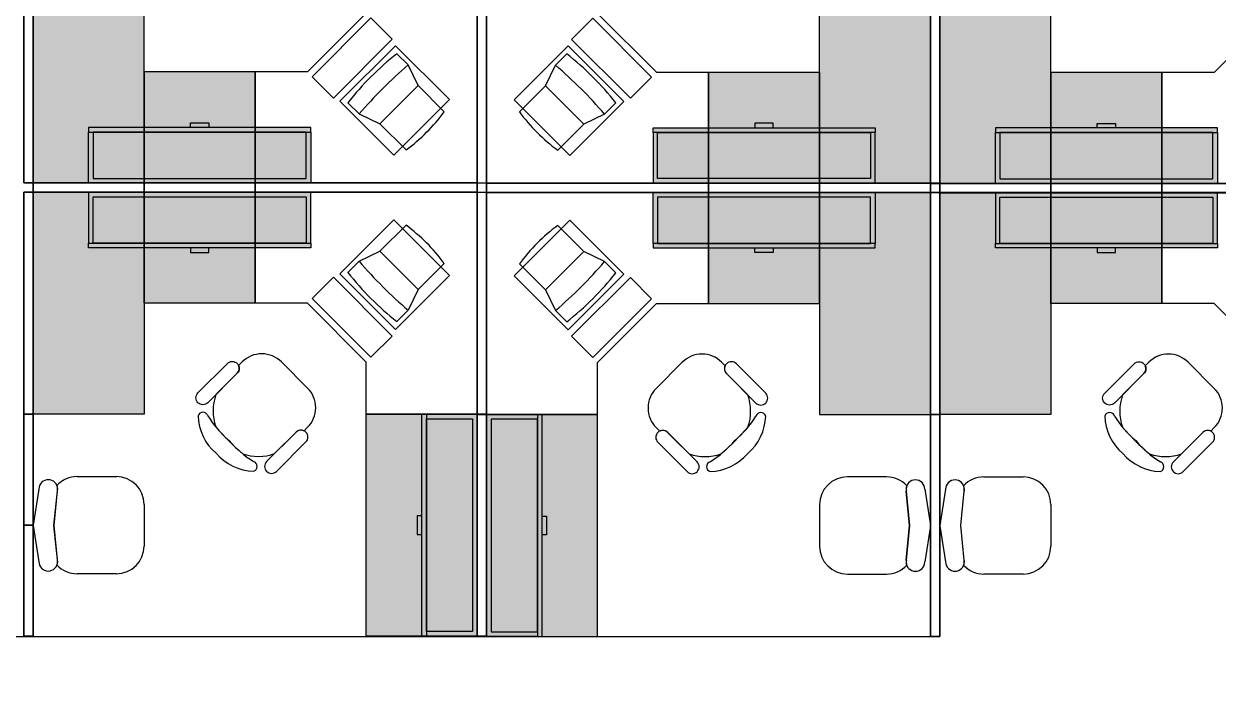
# Model space of a CAD drawing. Extents: x 3 to 120, y 2 to 103.
# Drawn here: x 80.25 to 101.76, y 14.98 to 26.97 of the extents above; entities that cross this region are included whole.
import ezdxf

# ---------------------------------------------------------------- set-up
doc = ezdxf.new("R2010")
doc.units = 0
doc.header["$LTSCALE"] = 1.44
doc.header["$MEASUREMENT"] = 0
for name, color, linetype in [('01_-_WALLS', 250, 'CONTINUOUS'), ('07_-_EQUPMENT', 2, 'CONTINUOUS'), ('11_-_DIMENSIONS', 144, 'CONTINUOUS'), ('12_-_FURNITURE', 5, 'CONTINUOUS'), ('13_-_WORKSTATIONS', 4, 'CONTINUOUS')]:
    doc.layers.add(name, color=color, linetype=linetype)

msp = doc.modelspace()

# ---------------------------------------------------------------- hatches: boundary and pattern name
at = {"layer": '01_-_WALLS'}
h = msp.add_hatch(color=256, dxfattribs=at)
edge = h.paths.add_edge_path()
edge.add_arc((99.49974018097919, 23.50025981520295), 20.00636273099931, 271.39832766584436, 358.6025141707542, ccw=False)
edge.add_line((99.98795543305573, 3.499854929502313), (99.99405301722578, 3.249929301630164))
edge.add_line((99.99405301722578, 3.249929301630164), (100.0001506013958, 3.000003673758011))
edge.add_arc((99.50026630613613, 23.49973369777621), 20.50582393775682, 271.3968762234322, 358.6039656131663)
edge.add_line((120.0000036726518, 23.00015060142217), (119.7500779552159, 23.00624451347917))
edge.add_line((119.7500779552159, 23.00624451347917), (119.50015223778, 23.0123384255362))
at = {"layer": '12_-_FURNITURE'}
h = msp.add_hatch(color=256, dxfattribs=at)
h.paths.add_polyline_path([(85.33333333333333, 24.18518518518519), (85.33333333333333, 25.01851851851852), (81.5, 25.01851851851852), (81.5, 24.18518518518519)])
h.paths.add_polyline_path([(85.41666666666666, 25.01851851851852), (85.41666666666666, 24.10185185185185), (81.41666666666666, 24.10185185185185), (81.41666666666666, 25.01851851851852), (81.5, 25.01851851851852), (81.5, 24.18518518518519), (85.33333333333333, 24.18518518518519), (85.33333333333333, 25.01851851851852)])
h.paths.add_polyline_path([(85.41666666666666, 25.10185185185185), (81.41666666666666, 25.10185185185185), (81.41666666666666, 25.01851851851852), (85.41666666666666, 25.01851851851852)])
h.paths.add_polyline_path([(83.58333333333333, 25.10185185185185), (83.25, 25.10185185185185), (83.25, 25.18518518518519), (83.58333333333333, 25.18518518518519)])
h = msp.add_hatch(color=256, dxfattribs=at)
h.paths.add_polyline_path([(91.66666666666666, 24.18055555555556), (91.66666666666666, 25.0138888888889), (95.5, 25.0138888888889), (95.5, 24.18055555555556)])
h.paths.add_polyline_path([(91.58333333333333, 25.0138888888889), (91.58333333333333, 24.09722222222223), (95.58333333333333, 24.09722222222223), (95.58333333333333, 25.0138888888889), (95.5, 25.0138888888889), (95.5, 24.18055555555556), (91.66666666666666, 24.18055555555556), (91.66666666666666, 25.0138888888889)])
h.paths.add_polyline_path([(91.58333333333333, 25.09722222222223), (95.58333333333333, 25.09722222222223), (95.58333333333333, 25.0138888888889), (91.58333333333333, 25.0138888888889)])
h.paths.add_polyline_path([(93.41666666666666, 25.09722222222223), (93.75, 25.09722222222223), (93.75, 25.18055555555556), (93.41666666666666, 25.18055555555556)])
h = msp.add_hatch(color=256, dxfattribs=at)
h.paths.add_polyline_path([(101.6666666666667, 24.17592592592594), (101.6666666666667, 25.00925925925927), (97.83333333333333, 25.00925925925927), (97.83333333333333, 24.17592592592594)])
h.paths.add_polyline_path([(101.75, 25.00925925925927), (101.75, 24.09259259259261), (97.75, 24.09259259259261), (97.75, 25.00925925925927), (97.83333333333333, 25.00925925925927), (97.83333333333333, 24.17592592592594), (101.6666666666667, 24.17592592592594), (101.6666666666667, 25.00925925925927)])
h.paths.add_polyline_path([(101.75, 25.09259259259261), (97.75, 25.09259259259261), (97.75, 25.00925925925927), (101.75, 25.00925925925927)])
h.paths.add_polyline_path([(99.91666666666666, 25.09259259259261), (99.58333333333333, 25.09259259259261), (99.58333333333333, 25.17592592592594), (99.91666666666666, 25.17592592592594)])
h = msp.add_hatch(color=256, dxfattribs=at)
h.paths.add_polyline_path([(85.33333333333333, 23.85185185185188), (85.33333333333333, 23.01851851851854), (81.5, 23.01851851851854), (81.5, 23.85185185185188)])
h.paths.add_polyline_path([(85.41666666666666, 23.01851851851854), (85.41666666666666, 23.93518518518521), (81.41666666666666, 23.93518518518521), (81.41666666666666, 23.01851851851854), (81.5, 23.01851851851854), (81.5, 23.85185185185188), (85.33333333333333, 23.85185185185188), (85.33333333333333, 23.01851851851854)])
h.paths.add_polyline_path([(85.41666666666666, 22.93518518518521), (81.41666666666666, 22.93518518518521), (81.41666666666666, 23.01851851851854), (85.41666666666666, 23.01851851851854)])
h.paths.add_polyline_path([(83.58333333333333, 22.93518518518521), (83.25, 22.93518518518521), (83.25, 22.85185185185188), (83.58333333333333, 22.85185185185188)])
h = msp.add_hatch(color=256, dxfattribs=at)
h.paths.add_polyline_path([(91.66666666666666, 23.84722222222223), (91.66666666666666, 23.0138888888889), (95.5, 23.0138888888889), (95.5, 23.84722222222223)])
h.paths.add_polyline_path([(91.58333333333333, 23.0138888888889), (91.58333333333333, 23.93055555555556), (95.58333333333333, 23.93055555555556), (95.58333333333333, 23.0138888888889), (95.5, 23.0138888888889), (95.5, 23.84722222222223), (91.66666666666666, 23.84722222222223), (91.66666666666666, 23.0138888888889)])
h.paths.add_polyline_path([(91.58333333333333, 22.93055555555556), (95.58333333333333, 22.93055555555556), (95.58333333333333, 23.0138888888889), (91.58333333333333, 23.0138888888889)])
h.paths.add_polyline_path([(93.41666666666666, 22.93055555555556), (93.75, 22.93055555555556), (93.75, 22.84722222222223), (93.41666666666666, 22.84722222222223)])
h = msp.add_hatch(color=256, dxfattribs=at)
h.paths.add_polyline_path([(101.6666666666667, 23.84722222222224), (101.6666666666667, 23.01388888888891), (97.83333333333333, 23.01388888888891), (97.83333333333333, 23.84722222222224)])
h.paths.add_polyline_path([(101.75, 23.01388888888891), (101.75, 23.93055555555557), (97.75, 23.93055555555557), (97.75, 23.01388888888891), (97.83333333333333, 23.01388888888891), (97.83333333333333, 23.84722222222224), (101.6666666666667, 23.84722222222224), (101.6666666666667, 23.01388888888891)])
h.paths.add_polyline_path([(101.75, 22.93055555555557), (97.75, 22.93055555555557), (97.75, 23.01388888888891), (101.75, 23.01388888888891)])
h.paths.add_polyline_path([(99.91666666666666, 22.93055555555557), (99.58333333333333, 22.93055555555557), (99.58333333333333, 22.84722222222224), (99.91666666666666, 22.84722222222224)])
h = msp.add_hatch(color=256, dxfattribs=at)
h.paths.add_polyline_path([(88.33333333333333, 16.01851851851854), (87.5, 16.01851851851854), (87.5, 19.85185185185188), (88.33333333333333, 19.85185185185188)])
h.paths.add_polyline_path([(87.5, 15.93518518518521), (88.41666666666666, 15.93518518518521), (88.41666666666666, 19.93518518518521), (87.5, 19.93518518518521), (87.5, 19.85185185185188), (88.33333333333333, 19.85185185185188), (88.33333333333333, 16.01851851851854), (87.5, 16.01851851851854)])
h.paths.add_polyline_path([(87.41666666666666, 15.93518518518521), (87.41666666666666, 19.93518518518521), (87.5, 19.93518518518521), (87.5, 15.93518518518521)])
h.paths.add_polyline_path([(87.41666666666666, 17.76851851851854), (87.41666666666666, 18.10185185185188), (87.33333333333333, 18.10185185185188), (87.33333333333333, 17.76851851851854)])
h = msp.add_hatch(color=256, dxfattribs=at)
h.paths.add_polyline_path([(88.66666666666666, 16.0138888888889), (89.5, 16.0138888888889), (89.5, 19.84722222222223), (88.66666666666666, 19.84722222222223)])
h.paths.add_polyline_path([(89.5, 15.93055555555557), (88.58333333333333, 15.93055555555557), (88.58333333333333, 19.93055555555556), (89.5, 19.93055555555556), (89.5, 19.84722222222223), (88.66666666666666, 19.84722222222223), (88.66666666666666, 16.0138888888889), (89.5, 16.0138888888889)])
h.paths.add_polyline_path([(89.58333333333333, 15.93055555555557), (89.58333333333333, 19.93055555555556), (89.5, 19.93055555555556), (89.5, 15.93055555555557)])
h.paths.add_polyline_path([(89.58333333333333, 17.7638888888889), (89.58333333333333, 18.09722222222223), (89.66666666666666, 18.09722222222223), (89.66666666666666, 17.7638888888889)])
at = {"layer": '13_-_WORKSTATIONS'}
for points in [[(80.41666666666666, 24.10185185185185), (82.41666666666666, 24.10185185185185), (82.41666666666666, 28.10185185185185), (80.41666666666666, 28.10185185185185)], [(96.58333333333333, 24.09722222222223), (94.58333333333333, 24.09722222222223), (94.58333333333333, 28.09722222222223), (96.58333333333333, 28.09722222222223)], [(96.75, 24.09259259259261), (98.75, 24.09259259259261), (98.75, 28.09259259259261), (96.75, 28.09259259259261)], [(84.41666666666666, 24.10185185185185), (84.41666666666666, 26.10185185185185), (82.41666666666666, 26.10185185185185), (82.41666666666666, 24.10185185185185)], [(92.58333333333333, 24.09722222222223), (92.58333333333333, 26.09722222222223), (94.58333333333333, 26.09722222222223), (94.58333333333333, 24.09722222222223)], [(100.75, 24.09259259259261), (100.75, 26.09259259259261), (98.75, 26.09259259259261), (98.75, 24.09259259259261)], [(80.41666666666666, 23.93518518518521), (82.41666666666666, 23.93518518518521), (82.41666666666666, 19.93518518518521), (80.41666666666666, 19.93518518518521)], [(84.41666666666666, 23.93518518518521), (84.41666666666666, 21.93518518518521), (82.41666666666666, 21.93518518518521), (82.41666666666666, 23.93518518518521)], [(92.58333333333333, 23.93055555555556), (92.58333333333333, 21.93055555555556), (94.58333333333333, 21.93055555555556), (94.58333333333333, 23.93055555555556)], [(96.58333333333333, 23.93055555555556), (94.58333333333333, 23.93055555555556), (94.58333333333333, 19.93055555555556), (96.58333333333333, 19.93055555555556)], [(96.75, 23.93055555555557), (98.75, 23.93055555555557), (98.75, 19.93055555555557), (96.75, 19.93055555555557)], [(100.75, 23.93055555555557), (100.75, 21.93055555555557), (98.75, 21.93055555555557), (98.75, 23.93055555555557)], [(86.41666666666666, 19.93518518518521), (88.41666666666666, 19.93518518518521), (88.41666666666666, 15.93518518518521), (86.41666666666666, 15.93518518518521)], [(90.58333333333333, 19.93055555555556), (88.58333333333333, 19.93055555555556), (88.58333333333333, 15.93055555555557), (90.58333333333333, 15.93055555555557)]]:
    msp.add_hatch(color=256, dxfattribs=at).paths.add_polyline_path(points)

# ---------------------------------------------------------------- linework, layer by layer
at = {"layer": '01_-_WALLS', "linetype": 'CONTINUOUS'}
msp.add_lwpolyline([(119.50015223778, 23.0123384255362, -0.3999926536180928), (99.98795543305573, 3.499854929502313), (99.99405301722578, 3.249929301630164), (100.0001506013958, 3.000003673758011, 0.40000734643851), (120.0000036726518, 23.00015060142217), (119.7500779552159, 23.00624451347917)], format="xyb", close=True, dxfattribs=at)
for points in [[(119.7500779552159, 23.00624451347917), (119.50015223778, 23.0123384255362, -0.3999926536180928), (99.98795543305573, 3.499854929502313), (99.99405301722578, 3.249929301630164)], [(119.7500779552159, 23.00624451347917), (120.0000036726518, 23.00015060142217, -0.3999926536180928), (100.0001506013958, 3.00000367375801), (99.99405301722578, 3.249929301630164)]]:
    msp.add_lwpolyline(points, format="xyb", dxfattribs=at)
at = {"layer": '07_-_EQUPMENT', "linetype": 'CONTINUOUS'}
for p, q in [((87.1730364988177, 26.22936549618368), (86.9708672180926, 26.43153477690878)), ((89.82696350118229, 26.22473586655406), (90.02913278190739, 26.42690514727916)), ((87.35327401600904, 25.85658761402993), (87.1730364988177, 26.22936549618368)), ((89.64672598399096, 25.8519579844003), (89.82696350118229, 26.22473586655406)), ((87.35328928790138, 25.85660288592229), (86.66317847565728, 25.16644126129025)), ((86.66318561151901, 25.16649920953991), (87.35327401600904, 25.85658761402993)), ((87.82351310160917, 25.3863790722145), (87.35328928790138, 25.85660288592229)), ((89.17648689839082, 25.38174944258488), (89.64671071209861, 25.85197325629266)), ((89.64671071209861, 25.85197325629266), (90.33682152434272, 25.16181163166063)), ((90.33681438848097, 25.16186957991028), (89.64672598399096, 25.8519579844003)), ((86.08698374160957, 25.54765130042576), (86.28915302233469, 25.34548201970066)), ((90.91301625839043, 25.54302167079614), (90.71084697766531, 25.34085239007103)), ((86.28915302233469, 25.34548201970066), (86.66318561151901, 25.16649920953991)), ((90.71084697766531, 25.34085239007103), (90.33681438848097, 25.16186957991028)), ((86.66317847565728, 25.16644126129025), (87.1333768831711, 24.69624285377643)), ((90.33682152434272, 25.16181163166063), (89.86662311682889, 24.69161322414681)), ((86.66317847565728, 22.87059577574681), (87.1333768831711, 23.34079418326063)), ((90.33682152434272, 22.86596614611717), (89.86662311682889, 23.33616455363099)), ((86.28915302233469, 22.69155501733641), (86.66318561151901, 22.87053782749716)), ((87.35328928790138, 22.18043415111478), (86.66317847565728, 22.87059577574681)), ((86.66318561151901, 22.87053782749716), (87.35327401600904, 22.18044942300714)), ((89.64671071209861, 22.17580452148514), (90.33682152434272, 22.86596614611717)), ((90.33681438848097, 22.86590819786752), (89.64672598399096, 22.17581979337749)), ((90.71084697766531, 22.68692538770676), (90.33681438848097, 22.86590819786752)), ((86.08698374160957, 22.4893857366113), (86.28915302233469, 22.69155501733641)), ((87.82351310160917, 22.65065796482256), (87.35328928790138, 22.18043415111478)), ((89.17648689839082, 22.64602833519292), (89.64671071209861, 22.17580452148514)), ((90.91301625839043, 22.48475610698166), (90.71084697766531, 22.68692538770676)), ((87.35327401600904, 22.18044942300714), (87.1730364988177, 21.80767154085338)), ((89.64672598399096, 22.17581979337749), (89.82696350118229, 21.80304191122374)), ((87.1730364988177, 21.80767154085338), (86.9708672180926, 21.60550226012828)), ((89.82696350118229, 21.80304191122374), (90.02913278190739, 21.60087263049864))]:
    msp.add_line(p, q, dxfattribs=at)
for points in [[(85.44179293251375, 26.01606541422494), (85.82480910565644, 25.63304924108223), (86.88546927743627, 26.69370941286205), (86.50245310429355, 27.07672558600476)], [(91.55820706748625, 26.01143578459532), (91.17519089434354, 25.6284196114526), (90.11453072256371, 26.68907978323243), (90.49754689570644, 27.07209595637514)], [(85.94266023585422, 25.57412367598336), (86.91493205998572, 24.60185185185185), (87.91666666666666, 25.6035864585328), (86.94439484253516, 26.5758582826643)], [(91.05733976414577, 25.56949404635373), (90.08506794001427, 24.59722222222223), (89.08333333333333, 25.59895682890317), (90.05560515746483, 26.57122865303467)], [(85.94266023585422, 22.46291336105371), (86.91493205998572, 23.43518518518521), (87.91666666666666, 22.43345057850427), (86.94439484253516, 21.46117875437277)], [(91.05733976414577, 22.45828373142406), (90.08506794001427, 23.43055555555556), (89.08333333333333, 22.42882094887462), (90.05560515746483, 21.45654912474312)], [(85.44179293251375, 22.02097162281212), (85.82480910565644, 22.40398779595484), (86.88546927743627, 21.34332762417501), (86.50245310429355, 20.9603114510323)], [(91.55820706748625, 22.01634199318248), (91.17519089434354, 22.39935816632519), (90.11453072256371, 21.33869799454537), (90.49754689570644, 20.95568182140266)]]:
    msp.add_lwpolyline(points, close=True, dxfattribs=at)
for centre, major_axis, ratio, start_param, end_param in [((90.34094756014443, 22.17757095837393), (3.83849445585095, -3.838494455850936), 0.9820264441767391, -3.259104299021261, -3.024081008158339), ((86.65905243985556, 22.17294132874431), (-3.83849445585095, -3.838494455850936), 0.9820264441767391, 3.024081008158339, 3.259104299021261), ((92.72786798651441, 19.79065053200397), (6.013635877760136, -6.013635877760112), 0.9820264441767979, -3.216497670255305, -3.066687636924295), ((92.72786798651441, 19.79065053200397), (6.013635877760136, -6.013635877760112), 0.9820264441767979, 3.066687636924295, 3.216497670255305), ((84.27213201348559, 19.78602090237435), (-6.013635877760136, -6.013635877760112), 0.9820264441767979, 3.066687636924295, 3.216497670255305), ((84.27213201348559, 19.78602090237435), (-6.013635877760136, -6.013635877760112), 0.9820264441767979, -3.216497670255305, -3.066687636924295), ((85.16934272126757, 27.35041323411804), (-2.335463792413581, 2.33546379241359), 0.986159169550175, -3.291984059390454, -2.991201247789146), ((91.83065727873243, 27.34578360448842), (2.335463792413581, 2.33546379241359), 0.986159169550175, 2.991201247789146, 3.291984059390454), ((85.16934272126757, 20.68662380291902), (-2.335463792413581, -2.33546379241359), 0.986159169550175, 2.991201247789146, 3.291984059390454), ((91.83065727873243, 20.68199417328938), (2.335463792413581, -2.33546379241359), 0.986159169550175, -3.291984059390454, -2.991201247789146), ((92.72786798651441, 28.24638650503309), (6.013635877760136, 6.013635877760112), 0.9820264441767979, 3.066687636924295, 3.216497670255305), ((92.72786798651441, 28.24638650503309), (6.013635877760136, 6.013635877760112), 0.9820264441767979, -3.216497670255305, -3.066687636924295), ((84.27213201348559, 28.24175687540345), (-6.013635877760136, 6.013635877760112), 0.9820264441767979, -3.216497670255305, -3.066687636924295), ((84.27213201348559, 28.24175687540345), (-6.013635877760136, 6.013635877760112), 0.9820264441767979, 3.066687636924295, 3.216497670255305), ((90.34094756014443, 25.85946607866313), (3.83849445585095, 3.838494455850936), 0.9820264441767391, 3.024081008158339, 3.259104299021261), ((86.65905243985556, 25.85483644903349), (-3.83849445585095, 3.838494455850936), 0.9820264441767391, -3.259104299021261, -3.024081008158339)]:
    msp.add_ellipse(centre, major_axis=major_axis, ratio=ratio, start_param=start_param, end_param=end_param, dxfattribs=at)
at = {"layer": '11_-_DIMENSIONS', "linetype": 'CONTINUOUS'}
msp.add_line((79.88861111111142, 15.93055555555559), (96.66666666666666, 15.93055555555559), dxfattribs=at)
at = {"layer": '12_-_FURNITURE', "linetype": 'CONTINUOUS'}
for p, q in [((84.11797458042653, 20.81325704874533), (84.18217200259052, 20.87738867551942)), ((84.88909063835432, 20.87697400792287), (85.36040454333114, 20.40566010323576)), ((92.11090936164567, 20.87234437829323), (91.63959545666884, 20.40103047360612)), ((92.88202541957345, 20.80862741911569), (92.81782799740947, 20.87275904588978)), ((100.4513079137599, 20.8086274191157), (100.5155053359238, 20.87275904588979)), ((101.2224239716877, 20.87234437829323), (101.6937378766645, 20.40103047360613)), ((83.70944907034847, 20.28862778234567), (84.0929000114849, 20.6720787237178)), ((93.2905509296515, 20.28399815271603), (92.90709998851509, 20.66744909408815)), ((100.0427824036818, 20.28399815271604), (100.4262333448182, 20.66744909408816)), ((84.62307743243974, 19.0815014776974), (85.15323846271353, 19.61166250829708)), ((85.15287517744787, 19.61101638031749), (84.76697134685557, 19.225112549488)), ((85.36045675914114, 19.69910391969307), (85.29606695848857, 19.63477950203056)), ((91.63954324085884, 19.69447429006343), (91.70393304151142, 19.63014987240092)), ((92.37692256756026, 19.07687184806776), (91.84676153728645, 19.60703287866744)), ((91.84712482255213, 19.60638675068784), (92.2330286531444, 19.22048291985836)), ((100.9564107657731, 19.07687184806777), (101.4865717960469, 19.60703287866745)), ((101.4862085107812, 19.60638675068785), (101.1003046801889, 19.22048291985836)), ((101.6937900924745, 19.69447429006344), (101.6294002918219, 19.63014987240093)), ((85.33029800148793, 19.43460296963151), (84.80013697121414, 18.90444193903183)), ((91.66970199851204, 19.42997334000187), (92.19986302878584, 18.89981230940219)), ((101.6636313348213, 19.42997334000187), (101.1334703045475, 18.8998123094022)), ((81.21005190703802, 18.81018518518521), (81.91598761862159, 18.81018518518521)), ((95.78994809296196, 18.80555555555556), (95.0840123813784, 18.80555555555556)), ((97.54338524037135, 18.80555555555557), (98.24932095195493, 18.80555555555557)), ((80.52041764603139, 18.58740398518521), (80.41715714855142, 17.93419294351854)), ((80.79217595270046, 17.93264159351854), (80.852885531987, 18.55512736018521)), ((80.79489214488076, 17.93264159351854), (80.85560172416729, 18.55512736018521)), ((96.20510785511922, 17.9280119638889), (96.14439827583269, 18.55049773055557)), ((96.20782404729951, 17.9280119638889), (96.147114468013, 18.55049773055557)), ((96.4795823539686, 18.58277435555556), (96.58284285144856, 17.9295633138889)), ((96.85375097936472, 18.58277435555557), (96.75049048188477, 17.92956331388891)), ((97.1255092860338, 17.92801196388891), (97.18621886532033, 18.55049773055558)), ((97.12822547821409, 17.92801196388891), (97.18893505750063, 18.55049773055558)), ((82.41666666666666, 18.31018518518521), (82.41666666666666, 17.56018518518521)), ((94.58333333333333, 18.30555555555556), (94.58333333333333, 17.55555555555556)), ((98.75, 18.30555555555557), (98.75, 17.55555555555557)), ((80.41715714855142, 17.93419294351854), (80.41666666666666, 17.93419294351854)), ((80.41666666666666, 17.93419294351854), (80.41691190760905, 17.93264159351854)), ((80.41691190760905, 17.93264159351854), (80.41666666666666, 17.93109023518521)), ((80.41666666666666, 17.93109023518521), (80.41715714855142, 17.93109023518521)), ((80.41715714855142, 17.93109023518521), (80.52041764603139, 17.27787920185187)), ((80.852885531987, 17.31015581851854), (80.79217595270046, 17.93264159351854)), ((80.85560172416729, 17.31015581851854), (80.79489214488076, 17.93264159351854)), ((96.14439827583269, 17.3055261888889), (96.20510785511922, 17.9280119638889)), ((96.147114468013, 17.3055261888889), (96.20782404729951, 17.9280119638889)), ((96.58284285144856, 17.92646060555557), (96.4795823539686, 17.27324957222223)), ((96.58284285144856, 17.9295633138889), (96.58333333333333, 17.9295633138889)), ((96.58333333333333, 17.92646060555557), (96.58284285144856, 17.92646060555557)), ((96.58333333333333, 17.9295633138889), (96.58308809239095, 17.9280119638889)), ((96.58308809239095, 17.9280119638889), (96.58333333333333, 17.92646060555557)), ((96.75049048188477, 17.92956331388891), (96.75, 17.92956331388891)), ((96.75, 17.92956331388891), (96.75024524094238, 17.92801196388891)), ((96.75024524094238, 17.92801196388891), (96.75, 17.92646060555558)), ((96.75, 17.92646060555558), (96.75049048188477, 17.92646060555558)), ((96.75049048188477, 17.92646060555558), (96.85375097936472, 17.27324957222224)), ((97.18621886532033, 17.30552618888891), (97.1255092860338, 17.92801196388891)), ((97.18893505750063, 17.30552618888891), (97.12822547821409, 17.92801196388891)), ((81.41530857057651, 17.06018518518521), (81.21005190703802, 17.06018518518521)), ((81.91598761862159, 17.06018518518521), (81.41530857057651, 17.06018518518521)), ((95.0840123813784, 17.05555555555556), (95.58469142942347, 17.05555555555556)), ((95.58469142942347, 17.05555555555556), (95.78994809296196, 17.05555555555556)), ((97.74864190390986, 17.05555555555557), (97.54338524037135, 17.05555555555557)), ((98.24932095195493, 17.05555555555557), (97.74864190390986, 17.05555555555557))]:
    msp.add_line(p, q, dxfattribs=at)
for points in [[(83.58333333333333, 25.10185185185185), (83.25, 25.10185185185185), (83.25, 25.18518518518519), (83.58333333333333, 25.18518518518519)], [(93.41666666666666, 25.09722222222223), (93.75, 25.09722222222223), (93.75, 25.18055555555556), (93.41666666666666, 25.18055555555556)], [(99.91666666666666, 25.09259259259261), (99.58333333333333, 25.09259259259261), (99.58333333333333, 25.17592592592594), (99.91666666666666, 25.17592592592594)], [(85.41666666666666, 25.10185185185185), (81.41666666666666, 25.10185185185185), (81.41666666666666, 25.01851851851852), (85.41666666666666, 25.01851851851852)], [(85.41666666666666, 25.01851851851852), (85.41666666666666, 24.10185185185185), (81.41666666666666, 24.10185185185185), (81.41666666666666, 25.01851851851852), (81.5, 25.01851851851852), (81.5, 24.18518518518519), (85.33333333333333, 24.18518518518519), (85.33333333333333, 25.01851851851852)], [(85.33333333333333, 24.18518518518519), (85.33333333333333, 25.01851851851852), (81.5, 25.01851851851852), (81.5, 24.18518518518519)], [(91.58333333333333, 25.09722222222223), (95.58333333333333, 25.09722222222223), (95.58333333333333, 25.0138888888889), (91.58333333333333, 25.0138888888889)], [(91.58333333333333, 25.0138888888889), (91.58333333333333, 24.09722222222223), (95.58333333333333, 24.09722222222223), (95.58333333333333, 25.0138888888889), (95.5, 25.0138888888889), (95.5, 24.18055555555556), (91.66666666666666, 24.18055555555556), (91.66666666666666, 25.0138888888889)], [(91.66666666666666, 24.18055555555556), (91.66666666666666, 25.0138888888889), (95.5, 25.0138888888889), (95.5, 24.18055555555556)], [(101.75, 25.09259259259261), (97.75, 25.09259259259261), (97.75, 25.00925925925927), (101.75, 25.00925925925927)], [(101.75, 25.00925925925927), (101.75, 24.09259259259261), (97.75, 24.09259259259261), (97.75, 25.00925925925927), (97.83333333333333, 25.00925925925927), (97.83333333333333, 24.17592592592594), (101.6666666666667, 24.17592592592594), (101.6666666666667, 25.00925925925927)], [(101.6666666666667, 24.17592592592594), (101.6666666666667, 25.00925925925927), (97.83333333333333, 25.00925925925927), (97.83333333333333, 24.17592592592594)], [(85.41666666666666, 23.01851851851854), (85.41666666666666, 23.93518518518521), (81.41666666666666, 23.93518518518521), (81.41666666666666, 23.01851851851854), (81.5, 23.01851851851854), (81.5, 23.85185185185188), (85.33333333333333, 23.85185185185188), (85.33333333333333, 23.01851851851854)], [(91.58333333333333, 23.0138888888889), (91.58333333333333, 23.93055555555556), (95.58333333333333, 23.93055555555556), (95.58333333333333, 23.0138888888889), (95.5, 23.0138888888889), (95.5, 23.84722222222223), (91.66666666666666, 23.84722222222223), (91.66666666666666, 23.0138888888889)], [(101.75, 23.01388888888891), (101.75, 23.93055555555557), (97.75, 23.93055555555557), (97.75, 23.01388888888891), (97.83333333333333, 23.01388888888891), (97.83333333333333, 23.84722222222224), (101.6666666666667, 23.84722222222224), (101.6666666666667, 23.01388888888891)], [(85.33333333333333, 23.85185185185188), (85.33333333333333, 23.01851851851854), (81.5, 23.01851851851854), (81.5, 23.85185185185188)], [(91.66666666666666, 23.84722222222223), (91.66666666666666, 23.0138888888889), (95.5, 23.0138888888889), (95.5, 23.84722222222223)], [(101.6666666666667, 23.84722222222224), (101.6666666666667, 23.01388888888891), (97.83333333333333, 23.01388888888891), (97.83333333333333, 23.84722222222224)], [(85.41666666666666, 22.93518518518521), (81.41666666666666, 22.93518518518521), (81.41666666666666, 23.01851851851854), (85.41666666666666, 23.01851851851854)], [(83.58333333333333, 22.93518518518521), (83.25, 22.93518518518521), (83.25, 22.85185185185188), (83.58333333333333, 22.85185185185188)], [(91.58333333333333, 22.93055555555556), (95.58333333333333, 22.93055555555556), (95.58333333333333, 23.0138888888889), (91.58333333333333, 23.0138888888889)], [(93.41666666666666, 22.93055555555556), (93.75, 22.93055555555556), (93.75, 22.84722222222223), (93.41666666666666, 22.84722222222223)], [(101.75, 22.93055555555557), (97.75, 22.93055555555557), (97.75, 23.01388888888891), (101.75, 23.01388888888891)], [(99.91666666666666, 22.93055555555557), (99.58333333333333, 22.93055555555557), (99.58333333333333, 22.84722222222224), (99.91666666666666, 22.84722222222224)], [(87.41666666666666, 15.93518518518521), (87.41666666666666, 19.93518518518521), (87.5, 19.93518518518521), (87.5, 15.93518518518521)], [(87.5, 15.93518518518521), (88.41666666666666, 15.93518518518521), (88.41666666666666, 19.93518518518521), (87.5, 19.93518518518521), (87.5, 19.85185185185188), (88.33333333333333, 19.85185185185188), (88.33333333333333, 16.01851851851854), (87.5, 16.01851851851854)], [(88.33333333333333, 16.01851851851854), (87.5, 16.01851851851854), (87.5, 19.85185185185188), (88.33333333333333, 19.85185185185188)], [(89.5, 15.93055555555557), (88.58333333333333, 15.93055555555557), (88.58333333333333, 19.93055555555556), (89.5, 19.93055555555556), (89.5, 19.84722222222223), (88.66666666666666, 19.84722222222223), (88.66666666666666, 16.0138888888889), (89.5, 16.0138888888889)], [(88.66666666666666, 16.0138888888889), (89.5, 16.0138888888889), (89.5, 19.84722222222223), (88.66666666666666, 19.84722222222223)], [(89.58333333333333, 15.93055555555557), (89.58333333333333, 19.93055555555556), (89.5, 19.93055555555556), (89.5, 15.93055555555557)], [(87.41666666666666, 17.76851851851854), (87.41666666666666, 18.10185185185188), (87.33333333333333, 18.10185185185188), (87.33333333333333, 17.76851851851854)], [(89.58333333333333, 17.7638888888889), (89.58333333333333, 18.09722222222223), (89.66666666666666, 18.09722222222223), (89.66666666666666, 17.7638888888889)]]:
    msp.add_lwpolyline(points, close=True, dxfattribs=at)
for points in [[(84.09319760513964, 20.84858732800603, -0.4142135631682848), (84.09314397177667, 20.67175699858232), (83.56298294150287, 20.14159596798265, -0.4142135631682896), (83.38633519821074, 20.14172492064264, -0.4142135636488793), (83.38592341434199, 20.3186554950347), (83.91608444461578, 20.84881652563437, -0.4142135631682844)], [(92.90680239486034, 20.84395769837639, 0.4142135631682848), (92.9068560282233, 20.66712736895268), (93.4370170584971, 20.13696633835301, 0.4142135631682896), (93.61366480178924, 20.137095291013, 0.4142135636488793), (93.614076585658, 20.31402586540506), (93.08391555538421, 20.84418689600473, 0.4142135631682844)], [(100.426530938473, 20.8439576983764, -0.4142135631682848), (100.42647730511, 20.66712736895269), (99.89631627483621, 20.13696633835302, -0.4142135631682896), (99.71966853154409, 20.137095291013, -0.4142135636488793), (99.71925674767533, 20.31402586540506), (100.2494177779491, 20.84418689600474, -0.4142135631682844)]]:
    msp.add_lwpolyline(points, format="xyb", close=True, dxfattribs=at)
for centre, radius, start, end in [((84.5354239866747, 20.52372202479459), 0.4998670464176742, 44.96639110359533, 134.9663912584579), ((92.46457601332527, 20.51909239516495), 0.4998670464176742, 45.03360874154214, 135.0336088964047), ((100.8687573200081, 20.51909239516496), 0.4998670464176742, 44.96639110359533, 134.9663912584579), ((84.00486505729957, 20.76053044077955), 0.1247952699808237, 314.8646996437613, 24.99283102228109), ((92.99513494270042, 20.75590081114991), 0.1247952699808237, 155.0071689777189, 225.1353003562403), ((100.3381983906329, 20.75590081114992), 0.1247952699808237, 314.8646996437613, 24.99283102228109), ((84.52992862432126, 19.99374477812798), 0.8718616201346617, 160.2313987320324, 199.1502176413015), ((85.00715256041966, 20.05235590355949), 0.4996106693614406, 315.0042341867377, 45.00423434160107), ((91.99284743958033, 20.04772627392984), 0.4996106693614406, 134.9957656583989, 224.9957658132639), ((92.47007137567871, 19.98911514849834), 0.8718616201346617, 340.8497823587002, 19.76860126796757), ((100.8632619576546, 19.98911514849835), 0.8718616201346617, 160.2313987320324, 199.1502176413015), ((101.340485893753, 20.04772627392985), 0.4996106693614406, 315.0042341867377, 45.00423434160107), ((85.2411504235009, 19.52239150712156), 0.1250875182211131, 63.95831763405799, 134.8867602029152), ((85.24104625890678, 19.52327416056006), 0.1245901644914062, 44.81121573071201, 134.8112158862644), ((85.24197193872199, 19.52241076577036), 0.1245459851881881, 315.1685899853784, 45.16859014092833), ((91.75802806127798, 19.51778113614072), 0.1245459851881881, 134.8314098590717, 224.8314100146233), ((91.75895374109321, 19.51864453093042), 0.1245901644914062, 45.1887841137356, 135.188784269288), ((91.75884957649909, 19.51776187749192), 0.1250875182211131, 45.11323979708479, 116.041682365942), ((101.5744837568342, 19.51776187749193), 0.1250875182211131, 63.95831763405799, 134.8867602029152), ((101.5743795922401, 19.51864453093042), 0.1245901644914062, 44.81121573071201, 134.8112158862644), ((101.5753052720553, 19.51778113614073), 0.1245459851881881, 315.1685899853784, 45.16859014092833), ((84.47653038138516, 20.04714600858583), 0.8718342516211135, 250.9932401948834, 289.4593397033041), ((92.52346961861481, 20.04251637895619), 0.8718342516211135, 250.5406602966975, 289.0067598051182), ((100.8098637147185, 20.0425163789562), 0.8718342516211135, 250.9932401948834, 289.4593397033041), ((84.71146577590771, 18.99260789719345), 0.1253577596953023, 134.8367127860815, 224.8367157352133), ((92.28853422409226, 18.98797826756381), 0.1253577596953023, 315.1632842647883, 45.16328721391848), ((101.0447991092411, 18.98797826756382), 0.1253577596953023, 134.8367127860815, 224.8367157352133), ((81.20980335933844, 18.30961436663133), 0.5005708802593919, 89.97155101237283, 137.0292753421562), ((81.91632714264412, 18.30984566116267), 0.5003396392208642, 0.03888017958778052, 90.03888017958738), ((84.71124339064306, 18.99311312948456), 0.1255573521664513, 225.0717596250718, 315.0717597778571), ((92.28875660935691, 18.98848349985492), 0.1255573521664513, 224.9282402221446, 314.9282403749298), ((95.08367285735586, 18.30521603153302), 0.5003396392208642, 89.96111982041262, 179.9611198204122), ((95.79019664066155, 18.30498473700168), 0.5005708802593919, 42.97072465784384, 90.02844898762719), ((97.54313669267177, 18.30498473700169), 0.5005708802593919, 89.97155101237283, 137.0292753421562), ((98.24966047597746, 18.30521603153304), 0.5003396392208642, 0.03888017958778052, 90.03888017958738), ((101.0445767239764, 18.98848349985493), 0.1255573521664513, 225.0717596250718, 315.0717597778571), ((81.91632714264412, 17.56052470920775), 0.5003396392208642, 269.9611198204134, 359.961119820413), ((95.08367285735586, 17.55589507957811), 0.5003396392208642, 180.0388801795886, 270.0388801795882), ((98.24966047597746, 17.55589507957811), 0.5003396392208642, 269.9611198204134, 359.961119820413), ((81.20980431702124, 17.56075703419967), 0.5005719102452444, 223.2081099368832, 270.0283393120944), ((95.79019568297875, 17.55612740457003), 0.5005719102452444, 269.9716606879073, 316.7918900631184), ((97.54313765035457, 17.55612740457003), 0.5005719102452444, 223.2081099368832, 270.0283393120944)]:
    msp.add_arc(centre, radius, start, end, dxfattribs=at)
for centre, major_axis, ratio, start_param, end_param in [((83.47525023252601, 19.87579919080075), (0.0664027834613418, -0.06640278342052522), 0.9998466072396559, 1.128537158033908, 3.584433354887951), ((84.32144408918201, 19.93862137336546), (0.6613150276902795, -0.6613150272837811), 0.9998466072396559, 3.960516367395211, 4.786548516980813), ((85.04358821906403, 20.79611218377757), (1.220828140533862, -1.220828139783441), 0.9998466072396559, 4.467833334974291, 4.808201126575723), ((91.95641178093595, 20.79148255414793), (1.220828140533862, 1.220828139783441), 0.9998466072396559, 4.616576834193657, 4.956944625795089), ((92.67855591081798, 19.93399174373582), (0.6613150276902795, 0.6613150272837811), 0.9998466072396559, 4.638229443788567, 5.464261593374168), ((93.52474976747398, 19.87116956117111), (0.0664027834613418, 0.06640278342052522), 0.9998466072396559, 5.840344605881429, 8.296240802735472), ((99.80858356585935, 19.87116956117112), (0.0664027834613418, -0.06640278342052522), 0.9998466072396559, 1.128537158033908, 3.584433354887951), ((100.6547774225154, 19.93399174373583), (0.6613150276902795, -0.6613150272837811), 0.9998466072396559, 3.960516367395211, 4.786548516980813), ((101.3769215523974, 20.79148255414793), (1.220828140533862, -1.220828139783441), 0.9998466072396559, 4.467833334974291, 4.808201126575723), ((87.38602571146399, 22.91169713355355), (3.450574270354794, -3.450574268233788), 0.999846607239656, 4.643396698037943, 4.784238697566843), ((89.613974288536, 22.9070675039239), (3.450574270354794, 3.450574268233788), 0.999846607239656, 4.640539263202537, 4.781381262731436), ((103.7193590447973, 22.90706750392392), (3.450574270354794, -3.450574268233788), 0.999846607239656, 4.643396698037943, 4.784238697566843), ((85.31075098288854, 20.60146926040495), (1.256685919674113, -1.256685918901651), 0.999846607239656, 4.621460167000235, 4.952050170269812), ((91.68924901711144, 20.59683963077531), (1.256685919674113, 1.256685918901651), 0.999846607239656, 4.472727790499567, 4.803317793769144), ((101.6440843162219, 20.59683963077532), (1.256685919674113, -1.256685918901651), 0.999846607239656, 4.621460167000235, 4.952050170269812), ((84.4281360308452, 19.85828245829531), (0.6741473713154279, -0.6741473709010417), 0.9998466072396559, 4.646305549808631, 5.455959543677974), ((92.57186396915478, 19.85365282866567), (0.6741473713154279, 0.6741473709010417), 0.9998466072396559, 3.968818417091406, 4.778472410960748), ((100.7614693641786, 19.85365282866568), (0.6741473713154279, -0.6741473709010417), 0.9998466072396559, 4.646305549808631, 5.455959543677974), ((84.35890183640717, 18.99422035444145), (0.06589733265784654, -0.06589733261734061), 0.9998466072396557, 5.819190285199381, 8.31636979051635), ((92.6410981635928, 18.9895907248118), (0.06589733265784654, 0.06589733261734061), 0.9998466072396557, 1.10840817025303, 3.605587675569998), ((100.6922351697405, 18.98959072481181), (0.06589733265784654, -0.06589733261734061), 0.9998466072396557, 5.819190285199381, 8.31636979051635), ((80.68958360852571, 18.58740399331279), (0.1691659624943287, -6.009982289410541e-16), 0.9936614280668634, -4.712389046763647, -3.141592605238301), ((80.68958362263919, 18.58740399331279), (0.1691659624943284, -6.009982289410531e-16), 0.9936614280668635, -4.835148461697177e-08, 1.570796343845661), ((96.31041637736081, 18.58277436368315), (-0.1691659624943284, -6.009982289410531e-16), 0.9936614280668635, -1.570796343845661, 4.835148459392258e-08), ((96.31041639147426, 18.58277436368315), (-0.1691659624943287, -6.009982289410541e-16), 0.9936614280668634, 3.141592605238301, 4.712389046763647), ((97.02291694185905, 18.58277436368316), (0.1691659624943287, -6.009982289410541e-16), 0.9936614280668634, -4.712389046763647, -3.141592605238301), ((97.02291695597252, 18.58277436368316), (0.1691659624943284, -6.009982289410531e-16), 0.9936614280668635, -4.835148461697177e-08, 1.570796343845661), ((80.68686716269029, 18.58740395149939), (0.1691662302629268, 0), 0.9936614280668635, 2.003987658176156e-07, 0.3868147344182097), ((80.68686750196008, 18.58740396102545), (0.1691658909931307, 0), 0.9936614280668635, -0.1932155736812443, 1.437279955884829e-07), ((80.68958369414037, 18.58740396102545), (0.1691658909931494, -6.009979749178365e-16), 0.9936614280668636, -0.1932155736812282, 1.437279901206345e-07), ((96.31041630585963, 18.58277433139581), (-0.1691658909931494, -6.009979749178365e-16), 0.9936614280668636, -1.437279901071767e-07, 0.1932155736812282), ((96.3131328373097, 18.58277432186974), (-0.1691662302629268, 0), 0.9936614280668635, -0.3868147344182097, -2.003987658039108e-07), ((96.31313249803989, 18.5827743313958), (-0.1691658909931307, 0), 0.9936614280668635, -1.437279955762967e-07, 0.1932155736812443), ((97.02020049602363, 18.58277432186975), (0.1691662302629268, 0), 0.9936614280668635, 2.003987658176156e-07, 0.3868147344182097), ((97.02020083529342, 18.58277433139581), (0.1691658909931307, 0), 0.9936614280668635, -0.1932155736812443, 1.437279955884829e-07), ((97.0229170274737, 18.58277433139582), (0.1691658909931494, -6.009979749178365e-16), 0.9936614280668636, -0.1932155736812282, 1.437279901206345e-07), ((80.68958362418269, 17.27787919828502), (-0.1691659781512939, -1.295333979719769e-16), 0.9936614123209964, -2.121944585739929e-08, 1.57079630061997), ((80.68958360698221, 17.27787919828502), (-0.1691659781512924, -1.295333979719758e-16), 0.9936614123209964, -4.712388904881603, -3.141592632370338), ((80.68686725320053, 17.27787922099386), (-0.1691661397526828, -1.295335217130344e-16), 0.9936614123209963, 2.777624804977074, 3.141592539713052), ((80.68686749668603, 17.27787921768191), (-0.1691658962671881, -1.295333352718609e-16), 0.9936614123209963, -3.141592747763722, -2.948377082929933), ((80.68958368886624, 17.2778792176819), (-0.1691658962672811, -1.295333352719321e-16), 0.9936614123209964, -3.141592747763645, -2.948377082929962), ((96.31041631113376, 17.27324958805225), (0.1691658962672811, -1.295333352719321e-16), 0.9936614123209964, 2.948377082929962, 3.141592747763645), ((96.31041639301777, 17.27324956865537), (0.1691659781512924, -1.295333979719758e-16), 0.9936614123209964, 3.141592632370338, 4.712388904881603), ((96.31313250331397, 17.27324958805227), (0.1691658962671881, -1.295333352718609e-16), 0.9936614123209963, 2.948377082929933, 3.141592747763722), ((96.31313274679945, 17.27324959136421), (0.1691661397526828, -1.295335217130344e-16), 0.9936614123209963, -3.141592539713052, -2.777624804977074), ((96.31041637581731, 17.27324956865538), (0.1691659781512939, -1.295333979719769e-16), 0.9936614123209964, -1.57079630061997, 2.121944575605994e-08), ((97.022916957516, 17.27324956865539), (-0.1691659781512939, -1.295333979719769e-16), 0.9936614123209964, -2.121944585739929e-08, 1.57079630061997), ((97.02291694031555, 17.27324956865538), (-0.1691659781512924, -1.295333979719758e-16), 0.9936614123209964, -4.712388904881603, -3.141592632370338), ((97.02020058653387, 17.27324959136422), (-0.1691661397526828, -1.295335217130344e-16), 0.9936614123209963, 2.777624804977074, 3.141592539713052), ((97.02020083001936, 17.27324958805227), (-0.1691658962671881, -1.295333352718609e-16), 0.9936614123209963, -3.141592747763722, -2.948377082929933), ((97.02291702219955, 17.27324958805226), (-0.1691658962672811, -1.295333352719321e-16), 0.9936614123209964, -3.141592747763645, -2.948377082929962)]:
    msp.add_ellipse(centre, major_axis=major_axis, ratio=ratio, start_param=start_param, end_param=end_param, dxfattribs=at)
at = {"layer": '13_-_WORKSTATIONS', "linetype": 'CONTINUOUS'}
for points in [[(80.24999999999993, 24.10416666666673), (80.24999999999993, 28.10416666666673), (80.4166666666666, 28.10416666666673), (80.4166666666666, 24.10416666666673)], [(80.41666666666666, 24.10185185185185), (80.41666666666666, 28.10185185185185), (80.25, 28.10185185185185), (80.25, 24.10185185185185)], [(80.41666666666666, 24.10185185185185), (82.41666666666666, 24.10185185185185), (82.41666666666666, 28.10185185185185), (80.41666666666666, 28.10185185185185)], [(84.41666666666666, 24.10185185185185), (88.41666666666666, 24.10185185185185), (88.41666666666666, 28.10185185185185), (86.41666666666666, 28.10185185185185), (86.41666666666666, 27.16251018518519), (85.35600833333332, 26.10185185185185), (84.41666666666666, 26.10185185185185)], [(88.58333333333333, 24.10185185185185), (88.58333333333333, 28.10185185185185), (88.41666666666666, 28.10185185185185), (88.41666666666666, 24.10185185185185)], [(88.41666666666666, 24.09722222222223), (88.41666666666666, 28.09722222222223), (88.58333333333333, 28.09722222222223), (88.58333333333333, 24.09722222222223)], [(92.58333333333333, 24.09722222222223), (88.58333333333333, 24.09722222222223), (88.58333333333333, 28.09722222222223), (90.58333333333333, 28.09722222222223), (90.58333333333333, 27.15788055555556), (91.64399166666666, 26.09722222222223), (92.58333333333333, 26.09722222222223)], [(96.58333333333333, 24.09722222222223), (94.58333333333333, 24.09722222222223), (94.58333333333333, 28.09722222222223), (96.58333333333333, 28.09722222222223)], [(96.58333333333333, 24.09722222222223), (96.58333333333333, 28.09722222222223), (96.75, 28.09722222222223), (96.75, 24.09722222222223)], [(96.75, 24.09259259259261), (96.75, 28.09259259259261), (96.58333333333333, 28.09259259259261), (96.58333333333333, 24.09259259259261)], [(96.75, 24.09259259259261), (98.75, 24.09259259259261), (98.75, 28.09259259259261), (96.75, 28.09259259259261)], [(100.75, 24.09259259259261), (104.75, 24.09259259259261), (104.75, 28.09259259259261), (102.75, 28.09259259259261), (102.75, 27.15325092592594), (101.6893416666666, 26.09259259259261), (100.75, 26.09259259259261)], [(84.41666666666666, 24.10185185185185), (84.41666666666666, 26.10185185185185), (82.41666666666666, 26.10185185185185), (82.41666666666666, 24.10185185185185)], [(92.58333333333333, 24.09722222222223), (92.58333333333333, 26.09722222222223), (94.58333333333333, 26.09722222222223), (94.58333333333333, 24.09722222222223)], [(100.75, 24.09259259259261), (100.75, 26.09259259259261), (98.75, 26.09259259259261), (98.75, 24.09259259259261)], [(82.41666666666666, 24.10185185185185), (80.41666666666666, 24.10185185185185), (80.41666666666666, 23.93518518518519), (82.41666666666666, 23.93518518518519)], [(82.41666666666666, 23.93518518518521), (80.41666666666666, 23.93518518518521), (80.41666666666666, 24.10185185185188), (82.41666666666666, 24.10185185185188)], [(84.41666666666666, 24.10185185185185), (82.41666666666666, 24.10185185185185), (82.41666666666666, 23.93518518518519), (84.41666666666666, 23.93518518518519)], [(84.41666666666666, 23.93518518518521), (82.41666666666666, 23.93518518518521), (82.41666666666666, 24.10185185185188), (84.41666666666666, 24.10185185185188)], [(88.41666666666666, 24.10185185185185), (84.41666666666666, 24.10185185185185), (84.41666666666666, 23.93518518518519), (88.41666666666666, 23.93518518518519)], [(88.41666666666666, 23.93518518518521), (84.41666666666666, 23.93518518518521), (84.41666666666666, 24.10185185185188), (88.41666666666666, 24.10185185185188)], [(88.58333333333333, 24.09722222222223), (92.58333333333333, 24.09722222222223), (92.58333333333333, 23.93055555555556), (88.58333333333333, 23.93055555555556)], [(88.58333333333333, 23.93055555555556), (92.58333333333333, 23.93055555555556), (92.58333333333333, 24.09722222222223), (88.58333333333333, 24.09722222222223)], [(92.58333333333333, 24.09722222222223), (94.58333333333333, 24.09722222222223), (94.58333333333333, 23.93055555555556), (92.58333333333333, 23.93055555555556)], [(92.58333333333333, 23.93055555555556), (94.58333333333333, 23.93055555555556), (94.58333333333333, 24.09722222222223), (92.58333333333333, 24.09722222222223)], [(94.58333333333333, 24.09722222222223), (96.58333333333333, 24.09722222222223), (96.58333333333333, 23.93055555555556), (94.58333333333333, 23.93055555555556)], [(94.58333333333333, 23.93055555555556), (96.58333333333333, 23.93055555555556), (96.58333333333333, 24.09722222222223), (94.58333333333333, 24.09722222222223)], [(98.75, 23.93055555555557), (96.75, 23.93055555555557), (96.75, 24.09722222222224), (98.75, 24.09722222222224)], [(100.75, 23.93055555555557), (98.75, 23.93055555555557), (98.75, 24.09722222222224), (100.75, 24.09722222222224)], [(104.75, 23.93055555555557), (100.75, 23.93055555555557), (100.75, 24.09722222222224), (104.75, 24.09722222222224)], [(80.24999999999994, 23.93750000000009), (80.24999999999994, 19.93750000000009), (80.41666666666661, 19.93750000000009), (80.41666666666661, 23.93750000000009)], [(80.41666666666666, 23.93518518518521), (80.41666666666666, 19.93518518518521), (80.25, 19.93518518518521), (80.25, 23.93518518518521)], [(80.41666666666666, 23.93518518518521), (82.41666666666666, 23.93518518518521), (82.41666666666666, 19.93518518518521), (80.41666666666666, 19.93518518518521)], [(84.41666666666666, 23.93518518518521), (84.41666666666666, 21.93518518518521), (82.41666666666666, 21.93518518518521), (82.41666666666666, 23.93518518518521)], [(84.41666666666666, 23.93518518518521), (88.41666666666666, 23.93518518518521), (88.41666666666666, 19.93518518518521), (86.41666666666666, 19.93518518518521), (86.41666666666666, 20.87452685185188), (85.35600833333332, 21.93518518518521), (84.41666666666666, 21.93518518518521)], [(88.58333333333333, 23.93518518518521), (88.58333333333333, 19.93518518518521), (88.41666666666666, 19.93518518518521), (88.41666666666666, 23.93518518518521)], [(88.41666666666666, 23.93055555555556), (88.41666666666666, 19.93055555555556), (88.58333333333333, 19.93055555555556), (88.58333333333333, 23.93055555555556)], [(92.58333333333333, 23.93055555555556), (88.58333333333333, 23.93055555555556), (88.58333333333333, 19.93055555555556), (90.58333333333333, 19.93055555555556), (90.58333333333333, 20.86989722222223), (91.64399166666666, 21.93055555555556), (92.58333333333333, 21.93055555555556)], [(92.58333333333333, 23.93055555555556), (92.58333333333333, 21.93055555555556), (94.58333333333333, 21.93055555555556), (94.58333333333333, 23.93055555555556)], [(96.58333333333333, 23.93055555555556), (94.58333333333333, 23.93055555555556), (94.58333333333333, 19.93055555555556), (96.58333333333333, 19.93055555555556)], [(96.75, 23.93055555555557), (96.75, 19.93055555555557), (96.58333333333333, 19.93055555555557), (96.58333333333333, 23.93055555555557)], [(96.58333333333333, 23.93055555555556), (96.58333333333333, 19.93055555555556), (96.75, 19.93055555555556), (96.75, 23.93055555555556)], [(98.75, 24.09259259259261), (96.75, 24.09259259259261), (96.75, 23.92592592592594), (98.75, 23.92592592592594)], [(96.75, 23.93055555555557), (98.75, 23.93055555555557), (98.75, 19.93055555555557), (96.75, 19.93055555555557)], [(100.75, 24.09259259259261), (98.75, 24.09259259259261), (98.75, 23.92592592592594), (100.75, 23.92592592592594)], [(100.75, 23.93055555555557), (100.75, 21.93055555555557), (98.75, 21.93055555555557), (98.75, 23.93055555555557)], [(104.75, 24.09259259259261), (100.75, 24.09259259259261), (100.75, 23.92592592592594), (104.75, 23.92592592592594)], [(100.75, 23.93055555555557), (104.75, 23.93055555555557), (104.75, 19.93055555555557), (102.75, 19.93055555555557), (102.75, 20.86989722222224), (101.6893416666666, 21.93055555555557), (100.75, 21.93055555555557)], [(80.24999999999994, 19.93750000000009), (80.24999999999994, 17.93750000000009), (80.41666666666661, 17.93750000000009), (80.41666666666661, 19.93750000000009)], [(80.41666666666666, 19.93518518518521), (80.41666666666666, 15.93518518518521), (80.25, 15.93518518518521), (80.25, 19.93518518518521)], [(86.41666666666666, 19.93518518518521), (88.41666666666666, 19.93518518518521), (88.41666666666666, 15.93518518518521), (86.41666666666666, 15.93518518518521)], [(88.58333333333333, 19.93518518518521), (88.58333333333333, 15.93518518518521), (88.41666666666666, 15.93518518518521), (88.41666666666666, 19.93518518518521)], [(88.41666666666666, 19.93055555555556), (88.41666666666666, 15.93055555555557), (88.58333333333333, 15.93055555555557), (88.58333333333333, 19.93055555555556)], [(90.58333333333333, 19.93055555555556), (88.58333333333333, 19.93055555555556), (88.58333333333333, 15.93055555555557), (90.58333333333333, 15.93055555555557)], [(96.75, 19.93055555555557), (96.75, 15.93055555555557), (96.58333333333333, 15.93055555555557), (96.58333333333333, 19.93055555555557)], [(96.58333333333333, 19.93055555555556), (96.58333333333333, 15.93055555555557), (96.75, 15.93055555555557), (96.75, 19.93055555555556)], [(80.24999999999994, 17.93750000000009), (80.24999999999994, 15.93750000000009), (80.41666666666661, 15.93750000000009), (80.41666666666661, 17.93750000000009)]]:
    msp.add_lwpolyline(points, close=True, dxfattribs=at)

doc.saveas('drawing.dxf')
